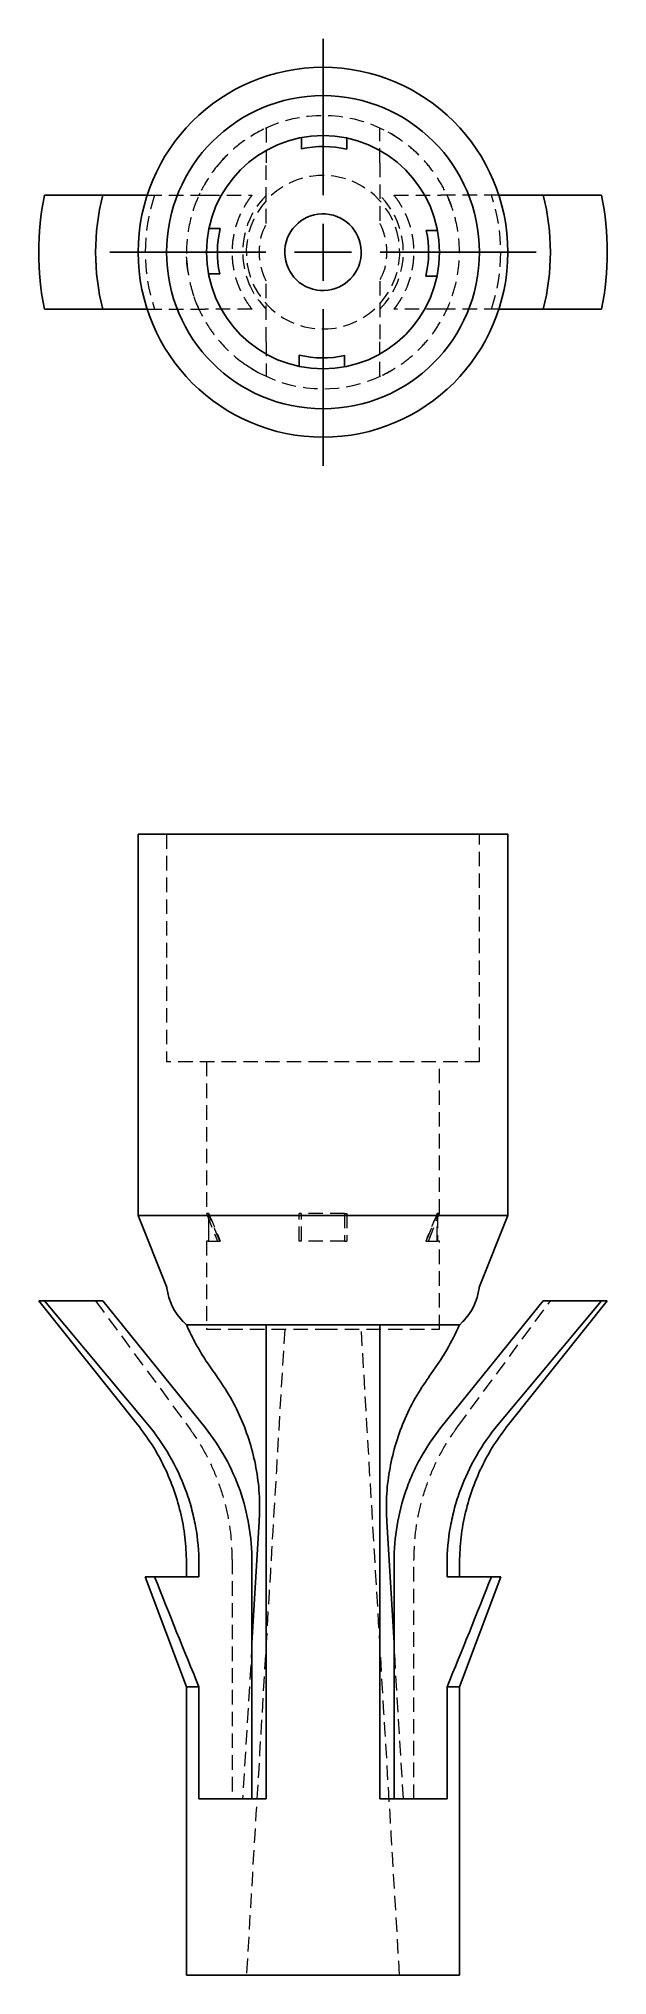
# Model space of a CAD drawing. Header units: millimetres. Extents: x 58 to 239, y 7 to 177.
# Drawn here: x 58.1 to 107.9, y 7 to 176.7 of the extents above.
import ezdxf

# ---------------------------------------------------------------- set-up
doc = ezdxf.new("R2010")
doc.units = ezdxf.units.MM
doc.linetypes.add('HIDDEN', pattern=[1.905, 1.27, -0.635])
doc.layers.add('10', color=7, linetype='Continuous')

# ---------------------------------------------------------------- blocks, each defined once
blk = doc.blocks.new('SW_CENTERMARKSYMBOL_0')
at = {"layer": '10', "color": 0}
for p, q in [((0, 5), (0, 18.71)), ((0, 0), (0, 2.5)), ((-5, 0), (-18.71, 0)), ((0, 0), (-2.5, 0)), ((0, 0), (0, -2.5)), ((0, 0), (2.5, 0)), ((5, 0), (18.71, 0)), ((0, -5), (0, -18.71))]:
    blk.add_line(p, q, dxfattribs=at)

msp = doc.modelspace()

# ---------------------------------------------------------------- linework, layer by layer
at = {"color": 7, "linetype": 'Continuous', "lineweight": 25}
for p, q in [((63.68, 162.99), (58.57, 162.99)), ((63.68, 162.99), (67.58, 162.99)), ((102.32, 162.99), (98.42, 162.99)), ((102.32, 162.99), (107.43, 162.99)), ((63.68, 153.01), (58.57, 153.01)), ((63.68, 153.01), (67.58, 153.01)), ((102.32, 153.01), (98.42, 153.01)), ((102.32, 153.01), (107.43, 153.01)), ((66.79, 107), (66.79, 73.58)), ((66.79, 107), (83, 107)), ((83, 107), (99.21, 107)), ((99.21, 73.58), (99.21, 107)), ((66.79, 73.58), (69.28, 67.35)), ((66.79, 73.58), (83, 73.58)), ((83, 73.58), (99.21, 73.58)), ((96.72, 67.35), (99.21, 73.58)), ((58.06, 66.1), (66.73, 55.27)), ((58.57, 66.1), (58.06, 66.1)), ((67.63, 55.26), (58.57, 66.1)), ((63.68, 66.1), (58.57, 66.1)), ((63.68, 66.1), (72.65, 55)), ((102.32, 66.1), (93.35, 55)), ((107.43, 66.1), (98.37, 55.26)), ((99.27, 55.27), (107.94, 66.1)), ((102.32, 66.1), (107.43, 66.1)), ((107.43, 66.1), (107.94, 66.1)), ((70.75, 64.27), (71.03, 63.99)), ((77.63, 63.99), (88.21, 63.99)), ((78.01, 63.99), (78.01, 22.46)), ((87.99, 22.46), (87.99, 63.99)), ((94.96, 63.98), (95.25, 64.27)), ((77.41, 46.76), (76.77, 36.1)), ((88.58, 46.76), (88.58, 46.76)), ((89.23, 36.09), (88.59, 46.76)), ((71.03, 43), (71.03, 41.91)), ((72.12, 43.03), (72.12, 41.91)), ((76.77, 43.27), (76.77, 22.46)), ((89.23, 43.27), (89.23, 22.46)), ((93.88, 43.03), (93.88, 41.91)), ((94.97, 41.91), (94.97, 43)), ((67.41, 41.91), (71.03, 32.27)), ((68.23, 41.91), (67.41, 41.91)), ((72.12, 41.91), (68.23, 41.91)), ((97.77, 41.91), (93.88, 41.91)), ((94.97, 32.27), (98.59, 41.91)), ((98.59, 41.91), (97.77, 41.91)), ((71.03, 32.27), (71.03, 7)), ((72.12, 32.27), (71.03, 32.27)), ((72.12, 32.27), (72.12, 22.46)), ((93.88, 32.27), (93.88, 22.46)), ((94.97, 32.27), (93.88, 32.27)), ((94.97, 7), (94.97, 32.27)), ((72.12, 22.46), (78.01, 22.46)), ((87.99, 22.46), (93.88, 22.46)), ((71.03, 7), (83, 7)), ((83, 7), (94.97, 7))]:
    msp.add_line(p, q, dxfattribs=at)
at = {"color": 7, "linetype": 'HIDDEN', "lineweight": 18}
for p, q in [((67.58, 162.99), (72.65, 162.99)), ((72.21, 163.18), (72.12, 162.99)), ((98.42, 162.99), (93.35, 162.99)), ((93.88, 162.99), (93.85, 163.06)), ((94.95, 158.31), (94.97, 157.99)), ((67.58, 153.01), (72.65, 153.01)), ((72.12, 153.01), (72.18, 152.88)), ((98.42, 153.01), (93.35, 153.01)), ((93.82, 152.88), (93.88, 153.01)), ((69.28, 107), (69.28, 87.05)), ((96.72, 87.05), (96.72, 107)), ((83, 87.05), (69.28, 87.05)), ((72.78, 87.05), (72.78, 73.75)), ((96.72, 87.05), (83, 87.05)), ((93.22, 73.75), (93.22, 87.05)), ((72.95, 73.75), (72.78, 73.75)), ((72.78, 73.75), (73.74, 71.34)), ((72.95, 73.75), (72.99, 73.75)), ((72.95, 73.75), (72.95, 71.34)), ((72.99, 71.34), (72.99, 73.75)), ((80.91, 71.34), (80.91, 73.75)), ((84.9, 73.75), (80.91, 73.75)), ((84.9, 73.75), (84.9, 71.34)), ((84.9, 73.75), (85.09, 73.75)), ((92.26, 71.34), (93.22, 73.75)), ((93.01, 71.34), (93.01, 73.75)), ((93.22, 73.75), (93.01, 73.75)), ((93.05, 73.75), (93.05, 71.34)), ((72.95, 71.34), (72.78, 71.34)), ((72.78, 71.34), (72.78, 63.61)), ((72.95, 71.34), (73.94, 71.34)), ((73.94, 71.34), (73.98, 71.34)), ((84.9, 71.34), (80.91, 71.34)), ((84.9, 71.34), (85.09, 71.34)), ((92.02, 71.34), (93.01, 71.34)), ((93.22, 71.34), (93.01, 71.34)), ((93.22, 63.61), (93.22, 71.34)), ((63.05, 66.1), (71.18, 55.09)), ((94.82, 55.09), (102.95, 66.1)), ((72.78, 63.61), (83, 63.61)), ((74.23, 63.99), (74.13, 63.99)), ((83, 63.61), (93.22, 63.61)), ((88.35, 63.99), (88.22, 63.99)), ((75.02, 43.43), (75.02, 22.46)), ((90.98, 22.46), (90.98, 43.43)), ((76.77, 36.1), (75.95, 22.46)), ((90.05, 22.46), (89.23, 36.09))]:
    msp.add_line(p, q, dxfattribs=at)
at = {"color": 7, "linetype": 'HIDDEN', "lineweight": 18, "flags": 128}
for points in [[(77.77, 168.77), (77.07, 168.4), (76.26, 167.89)], [(89.8, 167.85), (88.93, 168.4), (88.35, 168.71)], [(74.53, 166.45), (73.82, 165.68), (73.26, 164.96)], [(76.19, 148.16), (77.07, 147.6), (77.63, 147.3)], [(88.21, 147.22), (88.93, 147.6), (89.73, 148.1)]]:
    msp.add_lwpolyline(points, dxfattribs=at)
at = {"color": 7, "linetype": 'Continuous', "lineweight": 25}
for radius in [16.21, 13.72, 10.22]:
    msp.add_circle((83, 158), radius, dxfattribs=at)
at = {"color": 7, "linetype": 'HIDDEN', "lineweight": 18}
for radius, start, end in [(11.97, 63.4452, 115.8958), (6.73, 351.9, 171.9), (15.59, 161.3371, 198.6629), (7.05, 135.0624, 200.49), (7.05, 315.0624, 44.9376), (15.59, 341.3371, 18.6629), (6.73, 171.9, 351.9), (7.05, 200.49, 224.9376), (11.97, 243.3679, 295.8189)]:
    msp.add_arc((83, 158), radius, start, end, dxfattribs=at)
at = {"color": 7, "linetype": 'Continuous', "lineweight": 25}
for centre, radius, start, end in [((83, 158), 9.26, 76.9785, 101.8626), ((83, 158), 24.94, 168.463, 191.537), ((83, 158), 19.95, 165.5225, 194.4775), ((83, 158), 19.95, 345.5225, 14.4775), ((83, 158), 24.94, 348.463, 11.537), ((83, 158), 3.36, 344.6694, 164.6694), ((83, 158), 9.26, 166.9785, 191.8626), ((83, 158), 9.26, 346.9785, 11.8626), ((83, 158), 3.36, 164.6694, 344.6694), ((83, 158), 9.26, 256.9785, 281.8626), ((68.82, 67.16), 0.499, 6.7186, 22.4128), ((74.27, 67.8), 4.99, 186.7186, 225), ((91.73, 67.8), 4.99, 315, 353.2814), ((97.18, 67.16), 0.499, 157.5872, 173.2814)]:
    msp.add_arc(centre, radius, start, end, dxfattribs=at)
at = {"color": 7, "linetype": 'HIDDEN', "lineweight": 18}
for points, knots in [([(77.77, 168.77), (77.08, 168.43), (76.43, 168.04), (75.22, 167.12), (74.64, 166.61), (74.13, 166.04)], [0, 0, 0, 0, 0.5, 0.5, 1, 1, 1, 1]), ([(78.01, 168.88), (78.01, 168.48), (78.01, 168.02), (78.01, 167), (78.01, 166.44), (78.01, 165.84)], [0, 0, 0, 0, 0.5, 0.5, 1, 1, 1, 1]), ([(87.99, 165.84), (87.99, 166.44), (87.99, 167), (87.99, 168.02), (87.99, 168.48), (87.99, 168.88)], [0, 0, 0, 0, 0.5, 0.5, 1, 1, 1, 1]), ([(88.21, 147.22), (88.72, 147.47), (89.2, 147.74), (90.12, 148.36), (90.56, 148.7), (91.39, 149.44), (91.78, 149.84), (92.5, 150.69), (92.82, 151.14), (93.41, 152.07), (93.68, 152.57), (94.14, 153.58), (94.33, 154.11), (94.64, 155.17), (94.76, 155.71), (94.92, 156.81), (94.97, 157.37), (94.97, 158.48), (94.94, 159.04), (94.79, 160.14), (94.68, 160.68), (94.38, 161.75), (94.19, 162.28), (93.75, 163.3), (93.49, 163.79), (92.91, 164.73), (92.59, 165.18), (91.88, 166.04), (91.5, 166.45), (90.67, 167.2), (90.24, 167.55), (89.33, 168.17), (88.85, 168.46), (88.35, 168.71)], [0, 0, 0, 0, 0.0625, 0.0625, 0.125, 0.125, 0.1875, 0.1875, 0.25, 0.25, 0.3125, 0.3125, 0.375, 0.375, 0.4375, 0.4375, 0.5, 0.5, 0.5625, 0.5625, 0.625, 0.625, 0.6875, 0.6875, 0.75, 0.75, 0.8125, 0.8125, 0.875, 0.875, 0.9375, 0.9375, 1, 1, 1, 1]), ([(74.11, 166.01), (73.49, 165.33), (72.96, 164.58), (72.29, 163.37), (72.09, 162.96), (71.75, 162.1), (71.6, 161.67), (71.23, 160.34), (71.08, 159.44), (71.02, 158.07), (71.03, 157.61), (71.09, 156.69), (71.15, 156.24), (71.32, 155.35), (71.43, 154.9), (71.7, 154.02), (71.86, 153.59), (72.23, 152.75), (72.44, 152.34), (72.91, 151.55), (73.16, 151.17), (73.99, 150.07), (74.63, 149.39), (76.04, 148.22), (76.81, 147.71), (77.63, 147.3)], [0, 0, 0, 0, 0.125, 0.125, 0.1875, 0.1875, 0.25, 0.25, 0.375, 0.375, 0.4375, 0.4375, 0.5, 0.5, 0.5625, 0.5625, 0.625, 0.625, 0.6875, 0.6875, 0.75, 0.75, 0.875, 0.875, 1, 1, 1, 1]), ([(78.01, 160.53), (78.01, 160.55), (78.01, 160.6), (78.01, 160.86), (78.01, 161.35), (78.01, 162.07), (78.01, 162.97), (78.01, 163.84), (78.01, 164.79), (78.01, 165.49), (78.01, 165.84)], [0, 0, 0, 0, 0.056929, 0.154707, 0.253326, 0.454264, 0.589465, 0.72516, 0.862331, 1, 1, 1, 1]), ([(87.99, 165.84), (87.99, 165.36), (87.99, 164.4), (87.99, 163.22), (87.99, 162.22), (87.99, 161.42), (87.99, 160.89), (87.99, 160.6), (87.99, 160.54), (87.99, 160.51)], [0, 0, 0, 0, 0.189362, 0.380035, 0.538939, 0.698763, 0.857814, 0.939064, 1, 1, 1, 1]), ([(72.65, 162.99), (73.31, 162.99), (73.91, 162.99), (74.68, 162.99), (74.92, 162.99), (75.35, 162.99), (75.55, 162.99), (76.07, 162.99), (76.33, 162.99), (76.68, 162.99), (76.77, 162.99), (76.77, 162.99)], [0, 0, 0, 0, 0.25, 0.25, 0.375, 0.375, 0.5, 0.5, 0.75, 0.75, 1, 1, 1, 1]), ([(76.77, 162.99), (76.74, 162.95), (76.68, 162.87), (76.58, 162.75), (76.5, 162.63), (76.41, 162.51), (76.34, 162.39), (76.26, 162.28), (76.19, 162.17), (76.13, 162.06), (76.06, 161.94), (75.98, 161.8), (75.88, 161.6), (75.7, 161.24), (75.39, 160.49), (75.1, 159.37), (74.98, 157.99), (75.1, 156.6), (75.37, 155.59), (75.62, 154.95), (75.74, 154.69), (75.84, 154.48), (75.9, 154.35), (75.96, 154.25), (76, 154.17), (76.04, 154.1), (76.16, 153.88), (76.42, 153.46), (76.64, 153.18), (76.77, 153.01)], [0, 0, 0, 0, 0.018218, 0.0352412, 0.0511196, 0.0659145, 0.0797017, 0.0925749, 0.1046492, 0.1160635, 0.1269824, 0.1426682, 0.1584125, 0.1898058, 0.252283, 0.3782684, 0.501631, 0.6249199, 0.750904, 0.7820939, 0.8137166, 0.8293661, 0.8451565, 0.8530303, 0.8609193, 0.8687545, 0.8765159, 0.9290733, 1, 1, 1, 1]), ([(89.23, 153.01), (89.26, 153.05), (89.32, 153.13), (89.42, 153.25), (89.5, 153.37), (89.59, 153.49), (89.66, 153.61), (89.74, 153.72), (89.81, 153.83), (89.87, 153.94), (89.94, 154.06), (90.02, 154.2), (90.12, 154.4), (90.3, 154.76), (90.61, 155.51), (90.9, 156.63), (91.02, 158.01), (90.9, 159.4), (90.63, 160.41), (90.38, 161.05), (90.26, 161.31), (90.16, 161.52), (90.1, 161.65), (90.04, 161.75), (90, 161.83), (89.96, 161.9), (89.84, 162.12), (89.58, 162.54), (89.36, 162.82), (89.23, 162.99)], [0, 0, 0, 0, 0.018218, 0.035241, 0.05112, 0.065914, 0.079702, 0.092575, 0.104649, 0.116064, 0.126982, 0.142668, 0.158412, 0.189806, 0.252283, 0.378268, 0.501631, 0.62492, 0.750904, 0.782094, 0.813717, 0.829366, 0.845157, 0.85303, 0.860919, 0.868755, 0.876516, 0.929073, 1, 1, 1, 1]), ([(89.23, 162.99), (89.23, 162.99), (89.32, 162.99), (89.67, 162.99), (89.93, 162.99), (90.63, 162.99), (91.06, 162.99), (92.09, 162.99), (92.69, 162.99), (93.35, 162.99)], [0, 0, 0, 0, 0.25, 0.25, 0.5, 0.5, 0.75, 0.75, 1, 1, 1, 1]), ([(93.88, 162.99), (94, 162.73), (94.15, 162.39), (94.26, 162.04), (94.29, 161.95)], [0, 0, 0, 0, 0.76036, 1, 1, 1, 1]), ([(78.02, 155.49), (78.01, 155.5), (77.88, 155.73), (77.71, 156.21), (77.51, 156.91), (77.42, 157.64), (77.42, 158.58), (77.58, 159.58), (77.92, 160.25), (78.06, 160.51)], [0, 0, 0, 0, 0.006198, 0.149166, 0.291119, 0.429579, 0.566828, 0.833554, 1, 1, 1, 1]), ([(87.98, 160.51), (87.99, 160.5), (88.12, 160.28), (88.29, 159.8), (88.49, 159.09), (88.58, 158.36), (88.58, 157.42), (88.42, 156.42), (88.07, 155.75), (87.94, 155.49)], [0, 0, 0, 0, 0.004705, 0.148757, 0.290862, 0.430171, 0.566554, 0.834022, 1, 1, 1, 1]), ([(71.16, 156.32), (71.14, 156.45), (71.04, 157.01), (71.04, 157.58), (71.03, 158.01)], [0, 0, 0, 0, 0.241673, 1, 1, 1, 1]), ([(78.01, 150.16), (78.01, 150.64), (78.01, 151.6), (78.01, 152.78), (78.01, 153.78), (78.01, 154.59), (78.01, 155.12), (78.01, 155.4), (78.01, 155.46), (78.01, 155.49)], [0, 0, 0, 0, 0.189366, 0.38005, 0.539398, 0.699669, 0.859168, 0.94066, 1, 1, 1, 1]), ([(87.99, 155.47), (87.99, 155.45), (87.99, 155.4), (87.99, 155.14), (87.99, 154.64), (87.99, 153.91), (87.99, 153.01), (87.99, 152.14), (87.99, 151.2), (87.99, 150.51), (87.99, 150.16)], [0, 0, 0, 0, 0.059514, 0.157704, 0.256737, 0.458509, 0.592677, 0.727326, 0.86342, 1, 1, 1, 1]), ([(72.12, 153.01), (72, 153.27), (71.85, 153.61), (71.73, 153.98), (71.7, 154.07)], [0, 0, 0, 0, 0.741085, 1, 1, 1, 1]), ([(76.77, 153.01), (76.77, 153.01), (76.68, 153.01), (76.33, 153.01), (76.07, 153.01), (75.37, 153.01), (74.94, 153.01), (73.91, 153.01), (73.31, 153.01), (72.65, 153.01)], [0, 0, 0, 0, 0.25, 0.25, 0.5, 0.5, 0.75, 0.75, 1, 1, 1, 1]), ([(93.35, 153.01), (92.69, 153.01), (92.09, 153.01), (91.32, 153.01), (91.08, 153.01), (90.65, 153.01), (90.45, 153.01), (89.93, 153.01), (89.67, 153.01), (89.32, 153.01), (89.23, 153.01), (89.23, 153.01)], [0, 0, 0, 0, 0.25, 0.25, 0.375, 0.375, 0.5, 0.5, 0.75, 0.75, 1, 1, 1, 1]), ([(78.01, 150.16), (78.01, 149.56), (78.01, 149), (78.01, 147.98), (78.01, 147.51), (78.01, 147.12)], [0, 0, 0, 0, 0.5, 0.5, 1, 1, 1, 1]), ([(87.99, 147.12), (87.99, 147.51), (87.99, 147.98), (87.99, 149), (87.99, 149.56), (87.99, 150.16)], [0, 0, 0, 0, 0.5, 0.5, 1, 1, 1, 1]), ([(79.64, 63.61), (79.08, 54.17), (77.97, 35.3), (76.84, 16.43), (76.28, 7)], [0, 0, 0, 0, 0.499996, 1, 1, 1, 1]), ([(77.77, 63.99), (77.29, 63.99), (76.77, 63.99), (76.32, 63.99), (76.3, 63.99)], [0, 0, 0, 0, 0.946065, 1, 1, 1, 1]), ([(89.72, 7), (89.16, 16.43), (88.03, 35.3), (86.92, 54.17), (86.36, 63.61)], [0, 0, 0, 0, 0.500004, 1, 1, 1, 1]), ([(71.18, 55.09), (71.57, 54.52), (72.37, 53.38), (73.32, 51.51), (74.08, 49.54), (74.63, 47.51), (74.96, 45.44), (75, 44.05), (75.02, 43.35)], [0, 0, 0, 0, 0.1651249, 0.332127, 0.5000751, 0.6680059, 0.8349565, 1, 1, 1, 1]), ([(90.98, 43.35), (91, 44.05), (91.04, 45.44), (91.37, 47.51), (91.92, 49.54), (92.68, 51.51), (93.63, 53.38), (94.43, 54.52), (94.82, 55.09)], [0, 0, 0, 0, 0.165043, 0.331994, 0.499925, 0.667873, 0.834875, 1, 1, 1, 1])]:
    msp.add_open_spline(points, degree=3, knots=knots, dxfattribs=at)
at = {"color": 7, "linetype": 'Continuous', "lineweight": 25}
for points in [[(81.1, 167.06), (81.1, 167.39), (81.1, 167.72), (81.1, 168.05)], [(85.09, 168.01), (85.09, 167.68), (85.09, 167.35), (85.09, 167.02)], [(72.99, 160.09), (73.32, 160.09), (73.65, 160.09), (73.98, 160.09)], [(92.06, 159.9), (92.39, 159.9), (92.72, 159.9), (93.05, 159.9)], [(73.94, 156.1), (73.61, 156.1), (73.28, 156.1), (72.95, 156.1)], [(93.01, 155.91), (92.68, 155.91), (92.35, 155.91), (92.02, 155.91)], [(80.91, 147.99), (80.91, 148.32), (80.91, 148.65), (80.91, 148.98)], [(84.9, 148.94), (84.9, 148.61), (84.9, 148.28), (84.9, 147.95)], [(77.63, 63.99), (77.76, 63.99), (77.89, 63.99), (78.01, 63.99)], [(87.99, 63.99), (88.06, 63.99), (88.14, 63.99), (88.21, 63.99)], [(68.23, 41.91), (69.51, 38.69), (70.8, 35.47), (72.12, 32.27)], [(93.88, 32.27), (95.2, 35.47), (96.49, 38.69), (97.77, 41.91)]]:
    msp.add_open_spline(points, degree=3, dxfattribs=at)
at = {"color": 7, "linetype": 'HIDDEN', "lineweight": 18}
for points in [[(74.13, 166.04), (74.12, 166.03), (74.12, 166.02), (74.11, 166.01)], [(73.94, 71.34), (73.61, 72.14), (73.28, 72.95), (72.95, 73.75)], [(72.99, 73.75), (73.32, 72.95), (73.65, 72.14), (73.98, 71.34)], [(81.1, 71.34), (81.1, 72.14), (81.1, 72.95), (81.1, 73.75)], [(85.09, 73.75), (85.09, 72.95), (85.09, 72.14), (85.09, 71.34)], [(93.01, 73.75), (92.68, 72.95), (92.35, 72.14), (92.02, 71.34)], [(92.06, 71.34), (92.39, 72.14), (92.72, 72.95), (93.05, 73.75)], [(74.13, 63.99), (74.12, 63.99), (74.12, 63.99), (74.11, 63.99)], [(88.35, 63.99), (88.23, 63.99), (88.11, 63.99), (87.99, 63.99)]]:
    msp.add_open_spline(points, degree=3, dxfattribs=at)
at = {"color": 7, "linetype": 'Continuous', "lineweight": 25}
for points, knots in [([(71.02, 64.02), (71.15, 63.73), (71.44, 63.08), (72.01, 62.02), (72.77, 60.77), (73.39, 59.9), (73.72, 59.43)], [0, 0, 0, 0, 0.176653, 0.401082, 0.674884, 1, 1, 1, 1]), ([(71.04, 63.99), (71.06, 63.99), (71.12, 63.99), (71.57, 63.99), (72.23, 63.99), (73.03, 63.99), (73.7, 63.99), (74.35, 63.99), (75.03, 63.99), (76.2, 63.99), (77.15, 63.99), (77.63, 63.99)], [0, 0, 0, 0, 0.141847, 0.293623, 0.414683, 0.533691, 0.654787, 0.663146, 0.752519, 0.875114, 1, 1, 1, 1]), ([(88.21, 63.99), (88.68, 63.99), (89.64, 63.99), (90.86, 63.99), (91.97, 63.99), (92.93, 63.99), (93.73, 63.99), (94.34, 63.99), (94.76, 63.99), (94.96, 63.99), (94.95, 63.99), (94.95, 63.99)], [0, 0, 0, 0, 0.1194028, 0.2409731, 0.3452115, 0.4663284, 0.589711, 0.6972469, 0.8191417, 0.943347, 1, 1, 1, 1]), ([(92.28, 59.43), (92.83, 60.21), (93.85, 61.67), (94.63, 63.27), (94.98, 64.02)], [0, 0, 0, 0, 0.536676, 1, 1, 1, 1]), ([(73.66, 59.52), (74.08, 58.9), (74.93, 57.65), (75.93, 55.6), (76.7, 53.44), (77.21, 51.21), (77.47, 48.94), (77.43, 47.43), (77.4, 46.68)], [0, 0, 0, 0, 0.1648006, 0.3318308, 0.5, 0.6681692, 0.8351994, 1, 1, 1, 1]), ([(88.6, 46.68), (88.57, 47.43), (88.53, 48.93), (88.79, 51.18), (89.29, 53.4), (90.05, 55.55), (91.04, 57.59), (91.88, 58.84), (92.3, 59.45)], [0, 0, 0, 0, 0.164774, 0.33177, 0.499912, 0.668075, 0.835131, 1, 1, 1, 1]), ([(66.73, 55.27), (67.17, 54.68), (68.05, 53.5), (69.12, 51.55), (69.98, 49.48), (70.59, 47.33), (70.97, 45.13), (71.01, 43.66), (71.03, 42.93)], [0, 0, 0, 0, 0.164931, 0.331974, 0.500084, 0.668175, 0.83516, 1, 1, 1, 1]), ([(67.63, 55.26), (68.34, 54.41), (68.98, 53.5), (70.1, 51.57), (70.57, 50.57), (71.14, 49.02), (71.31, 48.5), (71.6, 47.43), (71.72, 46.89), (72.02, 45.25), (72.12, 44.14), (72.12, 43.03)], [0, 0, 0, 0, 0.25, 0.25, 0.5, 0.5, 0.625, 0.625, 0.75, 0.75, 1, 1, 1, 1]), ([(76.77, 43.27), (76.77, 44.33), (76.68, 45.38), (76.33, 47.45), (76.07, 48.47), (75.37, 50.47), (74.94, 51.44), (73.91, 53.3), (73.31, 54.18), (72.65, 55)], [0, 0, 0, 0, 0.25, 0.25, 0.5, 0.5, 0.75, 0.75, 1, 1, 1, 1]), ([(93.35, 55), (92.69, 54.17), (92.09, 53.3), (91.32, 51.9), (91.08, 51.43), (90.65, 50.46), (90.45, 49.97), (89.93, 48.46), (89.67, 47.45), (89.32, 45.38), (89.23, 44.33), (89.23, 43.27)], [0, 0, 0, 0, 0.25, 0.25, 0.375, 0.375, 0.5, 0.5, 0.75, 0.75, 1, 1, 1, 1]), ([(93.88, 43.03), (93.88, 44.14), (93.98, 45.24), (94.28, 46.88), (94.4, 47.42), (94.69, 48.49), (94.86, 49.02), (95.44, 50.58), (95.91, 51.58), (97.01, 53.49), (97.66, 54.41), (98.37, 55.26)], [0, 0, 0, 0, 0.25, 0.25, 0.375, 0.375, 0.5, 0.5, 0.75, 0.75, 1, 1, 1, 1]), ([(94.97, 42.93), (94.99, 43.66), (95.03, 45.13), (95.41, 47.33), (96.02, 49.48), (96.88, 51.55), (97.95, 53.5), (98.83, 54.68), (99.27, 55.27)], [0, 0, 0, 0, 0.16484, 0.331825, 0.499916, 0.668026, 0.835069, 1, 1, 1, 1])]:
    msp.add_open_spline(points, degree=3, knots=knots, dxfattribs=at)

# ---------------------------------------------------------------- block references
at = {"layer": '10'}
msp.add_blockref('SW_CENTERMARKSYMBOL_0', (83, 158), dxfattribs=at)

doc.saveas('drawing.dxf')
